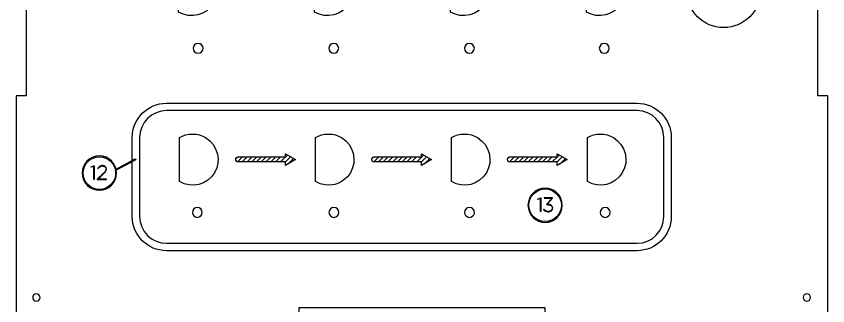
# Model space of a CAD drawing. Extents: x 23 to 691, y -846 to -23.
# Drawn here: x 25.8 to 355.9, y -360.5 to -242.8 of the extents above; entities that cross this region are included whole.
import ezdxf

# ---------------------------------------------------------------- set-up
doc = ezdxf.new("R2010")
doc.units = 0
doc.header["$MEASUREMENT"] = 0
for name, color, linetype in [('CUT', 7, 'CONTINUOUS'), ('ENGRAVE', 7, 'CONTINUOUS'), ('PART_NUMBER', 7, 'CONTINUOUS')]:
    doc.layers.add(name, color=color, linetype=linetype)

# ---------------------------------------------------------------- blocks, each defined once
blk = doc.blocks.new('BLOCK_4')
at = {"layer": 'CUT', "color": 5}
for points in [[(35.46, -93.85), (35.46, -94.68), (34.79, -95.35), (33.96, -95.35), (33.13, -95.35), (32.46, -94.68), (32.46, -93.85), (32.46, -93.02), (33.13, -92.35), (33.96, -92.35), (34.79, -92.35), (35.46, -93.02), (35.46, -93.85)], [(348.87, -93.85), (348.87, -94.68), (348.19, -95.35), (347.37, -95.35), (346.54, -95.35), (345.87, -94.68), (345.87, -93.85), (345.87, -93.02), (346.54, -92.35), (347.37, -92.35), (348.19, -92.35), (348.87, -93.02), (348.87, -93.85)], [(35.46, -357.09), (35.46, -357.92), (34.79, -358.59), (33.96, -358.59), (33.13, -358.59), (32.46, -357.92), (32.46, -357.09), (32.46, -356.27), (33.13, -355.59), (33.96, -355.59), (34.79, -355.59), (35.46, -356.27), (35.46, -357.09)], [(348.87, -357.09), (348.87, -357.92), (348.19, -358.59), (347.37, -358.59), (346.54, -358.59), (345.87, -357.92), (345.87, -357.09), (345.87, -356.27), (346.54, -355.59), (347.37, -355.59), (348.19, -355.59), (348.87, -356.27), (348.87, -357.09)]]:
    blk.add_open_spline(points, degree=3, knots=[0, 0, 0, 0, 1, 1, 1, 2, 2, 2, 3, 3, 3, 4, 4, 4, 4], dxfattribs=at)
blk = doc.blocks.new('BLOCK_3')
at = {"layer": 'CUT', "color": 5}
blk.add_lwpolyline([(355.9, -175.13), (355.9, -85.08), (240.83, -85.08), (240.83, -89.08), (140.83, -89.08), (140.83, -85.08), (25.77, -85.08), (25.77, -175.13), (29.77, -175.13), (29.77, -275.13), (25.77, -275.13), (25.77, -365.18), (140.83, -365.18), (140.83, -361.18), (240.83, -361.18), (240.83, -365.18), (355.9, -365.18), (355.9, -275.13), (351.9, -275.13), (351.9, -175.13), (355.9, -175.13)], dxfattribs=at)
for points in [[(91.8, -131.12), (96.73, -134.05), (103.09, -132.44), (106.03, -127.51), (108.96, -122.59), (107.34, -116.22), (102.42, -113.29), (99.48, -111.34), (94.74, -111.34), (91.8, -113.29), (91.8, -113.29), (91.8, -131.12), (91.8, -131.12)], [(147.1, -131.12), (152.02, -134.05), (158.39, -132.44), (161.32, -127.51), (164.26, -122.59), (162.64, -116.22), (157.72, -113.29), (154.78, -111.34), (150.04, -111.34), (147.1, -113.29), (147.1, -113.29), (147.1, -131.12), (147.1, -131.12)], [(202.4, -131.12), (207.32, -134.05), (213.69, -132.44), (216.62, -127.51), (219.56, -122.59), (217.94, -116.22), (213.02, -113.29), (210.08, -111.34), (205.34, -111.34), (202.4, -113.29), (202.4, -113.29), (202.4, -131.12), (202.4, -131.12)], [(257.7, -131.12), (262.62, -134.05), (268.99, -132.44), (271.92, -127.51), (274.86, -122.59), (273.24, -116.22), (268.32, -113.29), (265.38, -111.34), (260.64, -111.34), (257.7, -113.29), (257.7, -113.29), (257.7, -131.12), (257.7, -131.12)], [(101.77, -145.83), (101.77, -146.94), (100.87, -147.83), (99.76, -147.83), (98.66, -147.83), (97.77, -146.94), (97.77, -145.83), (97.77, -144.73), (98.66, -143.83), (99.76, -143.83), (100.87, -143.83), (101.77, -144.73), (101.77, -145.83)], [(156.94, -145.83), (156.94, -146.94), (156.05, -147.83), (154.94, -147.83), (153.84, -147.83), (152.94, -146.94), (152.94, -145.83), (152.94, -144.73), (153.84, -143.83), (154.94, -143.83), (156.05, -143.83), (156.94, -144.73), (156.94, -145.83)], [(212.13, -145.83), (212.13, -146.94), (211.23, -147.83), (210.12, -147.83), (209.02, -147.83), (208.12, -146.94), (208.12, -145.83), (208.12, -144.73), (209.02, -143.83), (210.12, -143.83), (211.23, -143.83), (212.13, -144.73), (212.13, -145.83)], [(266.95, -145.83), (266.95, -146.94), (266.06, -147.83), (264.95, -147.83), (263.85, -147.83), (262.95, -146.94), (262.95, -145.83), (262.95, -144.73), (263.85, -143.83), (264.95, -143.83), (266.06, -143.83), (266.95, -144.73), (266.95, -145.83)], [(107.14, -168.31), (102.21, -165.38), (95.85, -167), (92.91, -171.92), (89.98, -176.84), (91.59, -183.21), (96.52, -186.14), (99.46, -188.09), (104.2, -188.09), (107.14, -186.14), (107.14, -186.14), (107.14, -168.31), (107.14, -168.31)], [(162.43, -168.31), (157.51, -165.38), (151.14, -167), (148.21, -171.92), (145.28, -176.84), (146.89, -183.21), (151.82, -186.14), (154.76, -188.09), (159.49, -188.09), (162.44, -186.14), (162.44, -186.14), (162.43, -168.31), (162.43, -168.31)], [(217.73, -168.31), (212.81, -165.38), (206.44, -167), (203.51, -171.92), (200.58, -176.84), (202.19, -183.21), (207.12, -186.14), (210.06, -188.09), (214.79, -188.09), (217.73, -186.14), (217.73, -186.14), (217.73, -168.31), (217.73, -168.31)], [(273.03, -168.31), (268.11, -165.38), (261.74, -167), (258.81, -171.92), (255.88, -176.84), (257.49, -183.21), (262.42, -186.14), (265.36, -188.09), (270.09, -188.09), (273.03, -186.14), (273.03, -186.14), (273.03, -168.31), (273.03, -168.31)], [(101.77, -200.85), (101.77, -201.96), (100.87, -202.85), (99.76, -202.85), (98.66, -202.85), (97.77, -201.96), (97.77, -200.85), (97.77, -199.75), (98.66, -198.85), (99.76, -198.85), (100.87, -198.85), (101.77, -199.75), (101.77, -200.85)], [(156.94, -200.85), (156.94, -201.96), (156.05, -202.85), (154.94, -202.85), (153.84, -202.85), (152.94, -201.96), (152.94, -200.85), (152.94, -199.75), (153.84, -198.85), (154.94, -198.85), (156.05, -198.85), (156.94, -199.75), (156.94, -200.85)], [(212.13, -200.85), (212.13, -201.96), (211.23, -202.85), (210.12, -202.85), (209.02, -202.85), (208.12, -201.96), (208.12, -200.85), (208.12, -199.75), (209.02, -198.85), (210.12, -198.85), (211.23, -198.85), (212.13, -199.75), (212.13, -200.85)], [(266.95, -200.85), (266.95, -201.96), (266.06, -202.85), (264.95, -202.85), (263.85, -202.85), (262.95, -201.96), (262.95, -200.85), (262.95, -199.75), (263.85, -198.85), (264.95, -198.85), (266.06, -198.85), (266.95, -199.75), (266.95, -200.85)], [(91.8, -241.16), (96.73, -244.09), (103.09, -242.48), (106.03, -237.56), (108.96, -232.63), (107.34, -226.27), (102.42, -223.33), (99.48, -221.38), (94.74, -221.38), (91.8, -223.33), (91.8, -223.33), (91.8, -241.16), (91.8, -241.16)], [(147.1, -241.16), (152.02, -244.09), (158.39, -242.48), (161.32, -237.56), (164.26, -232.63), (162.64, -226.27), (157.72, -223.33), (154.78, -221.38), (150.04, -221.38), (147.1, -223.33), (147.1, -223.33), (147.1, -241.16), (147.1, -241.16)], [(202.4, -241.16), (207.32, -244.09), (213.69, -242.48), (216.62, -237.56), (219.56, -232.63), (217.94, -226.27), (213.02, -223.33), (210.08, -221.38), (205.34, -221.38), (202.4, -223.33), (202.4, -223.33), (202.4, -241.16), (202.4, -241.16)], [(257.7, -241.16), (262.62, -244.09), (268.99, -242.48), (271.92, -237.56), (274.86, -232.63), (273.24, -226.27), (268.32, -223.33), (265.38, -221.38), (260.64, -221.38), (257.7, -223.33), (257.7, -223.33), (257.7, -241.16), (257.7, -241.16)], [(101.77, -255.87), (101.77, -256.98), (100.87, -257.87), (99.76, -257.87), (98.66, -257.87), (97.77, -256.98), (97.77, -255.87), (97.77, -254.77), (98.66, -253.87), (99.76, -253.87), (100.87, -253.87), (101.77, -254.77), (101.77, -255.87)], [(156.94, -255.87), (156.94, -256.98), (156.05, -257.87), (154.94, -257.87), (153.84, -257.87), (152.94, -256.98), (152.94, -255.87), (152.94, -254.77), (153.84, -253.87), (154.94, -253.87), (156.05, -253.87), (156.94, -254.77), (156.94, -255.87)], [(212.13, -255.87), (212.13, -256.98), (211.23, -257.87), (210.12, -257.87), (209.02, -257.87), (208.12, -256.98), (208.12, -255.87), (208.12, -254.77), (209.02, -253.87), (210.12, -253.87), (211.23, -253.87), (212.13, -254.77), (212.13, -255.87)], [(266.95, -255.87), (266.95, -256.98), (266.06, -257.87), (264.95, -257.87), (263.85, -257.87), (262.95, -256.98), (262.95, -255.87), (262.95, -254.77), (263.85, -253.87), (264.95, -253.87), (266.06, -253.87), (266.95, -254.77), (266.95, -255.87)]]:
    blk.add_open_spline(points, degree=3, knots=[0, 0, 0, 0, 1, 1, 1, 2, 2, 2, 3, 3, 3, 4, 4, 4, 4], dxfattribs=at)
at = {"layer": 'CUT'}
blk.add_blockref('BLOCK_4', (0, 0), dxfattribs=at)
blk = doc.blocks.new('BLOCK_5')
at = {"layer": 'CUT', "color": 5}
blk.add_open_spline([(328.52, -232.46), (328.52, -224.18), (321.8, -217.46), (313.52, -217.46), (305.23, -217.46), (298.51, -224.18), (298.51, -232.46), (298.51, -240.75), (305.23, -247.47), (313.52, -247.47), (321.8, -247.47), (328.52, -240.75), (328.52, -232.46), (328.52, -232.46), (328.52, -232.46), (328.52, -232.46)], degree=3, knots=[0, 0, 0, 0, 1, 1, 1, 2, 2, 2, 3, 3, 3, 4, 4, 4, 5, 5, 5, 5], dxfattribs=at)
blk = doc.blocks.new('BLOCK_2')
at = {"layer": 'CUT', "color": 5}
for points, knots in [([(278.33, -278.19), (278.33, -278.19), (265.5, -278.19), (265.5, -278.19), (265.5, -278.19), (262.5, -278.19), (262.5, -278.19), (262.5, -278.19), (86.86, -278.19), (86.86, -278.19), (79.21, -278.19), (72.98, -284.42), (72.98, -292.07), (72.98, -292.07), (72.98, -324.21), (72.98, -324.21), (72.98, -331.86), (79.21, -338.09), (86.86, -338.09), (86.86, -338.09), (262.5, -338.09), (262.5, -338.09), (262.5, -338.09), (267.34, -338.09), (267.34, -338.09), (267.34, -338.09), (278.33, -338.09), (278.33, -338.09), (285.98, -338.09), (292.21, -331.86), (292.21, -324.21), (292.21, -324.21), (292.21, -292.07), (292.21, -292.07), (292.21, -284.42), (285.98, -278.19), (278.33, -278.19)], [0, 0, 0, 0, 1, 1, 1, 2, 2, 2, 3, 3, 3, 4, 4, 4, 5, 5, 5, 6, 6, 6, 7, 7, 7, 8, 8, 8, 9, 9, 9, 10, 10, 10, 11, 11, 11, 12, 12, 12, 12]), ([(86.86, -335.09), (80.86, -335.09), (75.98, -330.21), (75.98, -324.21), (75.98, -324.21), (75.98, -292.07), (75.98, -292.07), (75.98, -286.07), (80.86, -281.19), (86.86, -281.19), (86.86, -281.19), (278.33, -281.19), (278.33, -281.19), (284.33, -281.19), (289.21, -286.07), (289.21, -292.07), (289.21, -292.07), (289.21, -324.21), (289.21, -324.21), (289.21, -330.21), (284.33, -335.09), (278.33, -335.09), (278.33, -335.09), (86.86, -335.09), (86.86, -335.09)], [0, 0, 0, 0, 1, 1, 1, 2, 2, 2, 3, 3, 3, 4, 4, 4, 5, 5, 5, 6, 6, 6, 7, 7, 7, 8, 8, 8, 8]), ([(92.2, -310), (97.12, -312.93), (103.48, -311.31), (106.42, -306.39), (109.35, -301.47), (107.74, -295.1), (102.81, -292.17), (99.87, -290.22), (95.14, -290.22), (92.19, -292.17), (92.19, -292.17), (92.2, -310), (92.2, -310)], [0, 0, 0, 0, 1, 1, 1, 2, 2, 2, 3, 3, 3, 4, 4, 4, 4]), ([(147.49, -310), (152.42, -312.93), (158.78, -311.31), (161.72, -306.39), (164.65, -301.47), (163.03, -295.1), (158.11, -292.17), (155.17, -290.22), (150.43, -290.22), (147.49, -292.17), (147.49, -292.17), (147.49, -310), (147.49, -310)], [0, 0, 0, 0, 1, 1, 1, 2, 2, 2, 3, 3, 3, 4, 4, 4, 4]), ([(202.8, -310), (207.72, -312.93), (214.08, -311.31), (217.02, -306.39), (219.95, -301.47), (218.34, -295.1), (213.41, -292.17), (210.47, -290.22), (205.74, -290.22), (202.79, -292.17), (202.79, -292.17), (202.8, -310), (202.8, -310)], [0, 0, 0, 0, 1, 1, 1, 2, 2, 2, 3, 3, 3, 4, 4, 4, 4]), ([(258.09, -310), (263.02, -312.93), (269.38, -311.31), (272.32, -306.39), (275.25, -301.47), (273.63, -295.1), (268.71, -292.17), (265.77, -290.22), (261.03, -290.22), (258.09, -292.17), (258.09, -292.17), (258.09, -310), (258.09, -310)], [0, 0, 0, 0, 1, 1, 1, 2, 2, 2, 3, 3, 3, 4, 4, 4, 4]), ([(101.45, -322.55), (101.45, -323.66), (100.56, -324.55), (99.45, -324.55), (98.35, -324.55), (97.45, -323.66), (97.45, -322.55), (97.45, -321.45), (98.35, -320.55), (99.45, -320.55), (100.56, -320.55), (101.45, -321.45), (101.45, -322.55)], [0, 0, 0, 0, 1, 1, 1, 2, 2, 2, 3, 3, 3, 4, 4, 4, 4]), ([(156.98, -322.55), (156.98, -323.66), (156.09, -324.55), (154.98, -324.55), (153.88, -324.55), (152.98, -323.66), (152.98, -322.55), (152.98, -321.45), (153.88, -320.55), (154.98, -320.55), (156.09, -320.55), (156.98, -321.45), (156.98, -322.55)], [0, 0, 0, 0, 1, 1, 1, 2, 2, 2, 3, 3, 3, 4, 4, 4, 4]), ([(212.16, -322.55), (212.16, -323.66), (211.27, -324.55), (210.16, -324.55), (209.06, -324.55), (208.16, -323.66), (208.16, -322.55), (208.16, -321.45), (209.06, -320.55), (210.16, -320.55), (211.27, -320.55), (212.16, -321.45), (212.16, -322.55)], [0, 0, 0, 0, 1, 1, 1, 2, 2, 2, 3, 3, 3, 4, 4, 4, 4]), ([(267.34, -322.55), (267.34, -323.66), (266.45, -324.55), (265.34, -324.55), (264.24, -324.55), (263.34, -323.66), (263.34, -322.55), (263.34, -321.45), (264.24, -320.55), (265.34, -320.55), (266.45, -320.55), (267.34, -321.45), (267.34, -322.55)], [0, 0, 0, 0, 1, 1, 1, 2, 2, 2, 3, 3, 3, 4, 4, 4, 4])]:
    blk.add_open_spline(points, degree=3, knots=knots, dxfattribs=at)
at = {"layer": 'CUT'}
for name in ['BLOCK_3', 'BLOCK_5']:
    blk.add_blockref(name, (0, 0), dxfattribs=at)
blk = doc.blocks.new('BLOCK_107')
at = {"layer": 'PART_NUMBER'}
h = blk.add_hatch(color=7, dxfattribs=at)
h.dxf.hatch_style = 2
h.paths.add_polyline_path([(239, -316.8), (237.96, -317.27), (237.89, -317.12), (239.02, -316.61), (239.17, -316.61), (239.17, -322.2), (239, -322.2)])
h = blk.add_hatch(color=7, dxfattribs=at)
h.dxf.hatch_style = 2
edge = h.paths.add_edge_path()
edge.add_spline(control_points=[(242.2, -322.3), (241.76, -322.3), (241.38, -322.2), (241.04, -322.02), (240.71, -321.83), (240.43, -321.6), (240.21, -321.3), (240.21, -321.3), (240.35, -321.19), (240.35, -321.19), (240.55, -321.47), (240.81, -321.69), (241.13, -321.87), (241.44, -322.05), (241.8, -322.14), (242.21, -322.14), (242.43, -322.14), (242.64, -322.1), (242.83, -322.03), (243.03, -321.97), (243.2, -321.87), (243.34, -321.75), (243.49, -321.63), (243.61, -321.49), (243.69, -321.32), (243.78, -321.16), (243.82, -320.97), (243.82, -320.77), (243.82, -320.77), (243.82, -320.76), (243.82, -320.76), (243.82, -320.51), (243.77, -320.3), (243.67, -320.13), (243.57, -319.95), (243.43, -319.81), (243.25, -319.7), (243.07, -319.59), (242.85, -319.51), (242.6, -319.45), (242.35, -319.4), (242.07, -319.38), (241.76, -319.38), (241.76, -319.38), (241.57, -319.38), (241.57, -319.38), (241.57, -319.38), (241.51, -319.26), (241.51, -319.26), (241.51, -319.26), (243.67, -316.8), (243.67, -316.8), (243.67, -316.8), (240.51, -316.8), (240.51, -316.8), (240.51, -316.8), (240.51, -316.64), (240.51, -316.64), (240.51, -316.64), (243.9, -316.64), (243.9, -316.64), (243.9, -316.64), (243.9, -316.77), (243.9, -316.77), (243.9, -316.77), (241.76, -319.22), (241.76, -319.22), (242.1, -319.22), (242.41, -319.25), (242.69, -319.31), (242.96, -319.38), (243.2, -319.47), (243.4, -319.59), (243.59, -319.72), (243.74, -319.88), (243.84, -320.07), (243.95, -320.26), (244, -320.49), (244, -320.75), (244, -320.75), (244, -320.76), (244, -320.76), (244, -320.99), (243.95, -321.19), (243.86, -321.38), (243.76, -321.57), (243.63, -321.73), (243.47, -321.86), (243.3, -322), (243.11, -322.1), (242.89, -322.18), (242.67, -322.26), (242.44, -322.3), (242.2, -322.3)], knot_values=[0, 0, 0, 0, 1, 1, 1, 2, 2, 2, 3, 3, 3, 4, 4, 4, 5, 5, 5, 6, 6, 6, 7, 7, 7, 8, 8, 8, 9, 9, 9, 10, 10, 10, 11, 11, 11, 12, 12, 12, 13, 13, 13, 14, 14, 14, 15, 15, 15, 16, 16, 16, 17, 17, 17, 18, 18, 18, 19, 19, 19, 20, 20, 20, 21, 21, 21, 22, 22, 22, 23, 23, 23, 24, 24, 24, 25, 25, 25, 26, 26, 26, 27, 27, 27, 28, 28, 28, 29, 29, 29, 30, 30, 30, 31, 31, 31, 31], degree=3, periodic=1)
blk.add_lwpolyline([(239, -316.8), (237.96, -317.27), (237.89, -317.12), (239.02, -316.61), (239.17, -316.61), (239.17, -322.2), (239, -322.2), (239, -316.8)], dxfattribs=at)
blk.add_open_spline([(242.2, -322.3), (241.76, -322.3), (241.38, -322.2), (241.04, -322.02), (240.71, -321.83), (240.43, -321.6), (240.21, -321.3), (240.21, -321.3), (240.35, -321.19), (240.35, -321.19), (240.55, -321.47), (240.81, -321.69), (241.13, -321.87), (241.44, -322.05), (241.8, -322.14), (242.21, -322.14), (242.43, -322.14), (242.64, -322.1), (242.83, -322.03), (243.03, -321.97), (243.2, -321.87), (243.34, -321.75), (243.49, -321.63), (243.61, -321.49), (243.69, -321.32), (243.78, -321.16), (243.82, -320.97), (243.82, -320.77), (243.82, -320.77), (243.82, -320.76), (243.82, -320.76), (243.82, -320.51), (243.77, -320.3), (243.67, -320.13), (243.57, -319.95), (243.43, -319.81), (243.25, -319.7), (243.07, -319.59), (242.85, -319.51), (242.6, -319.45), (242.35, -319.4), (242.07, -319.38), (241.76, -319.38), (241.76, -319.38), (241.57, -319.38), (241.57, -319.38), (241.57, -319.38), (241.51, -319.26), (241.51, -319.26), (241.51, -319.26), (243.67, -316.8), (243.67, -316.8), (243.67, -316.8), (240.51, -316.8), (240.51, -316.8), (240.51, -316.8), (240.51, -316.64), (240.51, -316.64), (240.51, -316.64), (243.9, -316.64), (243.9, -316.64), (243.9, -316.64), (243.9, -316.77), (243.9, -316.77), (243.9, -316.77), (241.76, -319.22), (241.76, -319.22), (242.1, -319.22), (242.41, -319.25), (242.69, -319.31), (242.96, -319.38), (243.2, -319.47), (243.4, -319.59), (243.59, -319.72), (243.74, -319.88), (243.84, -320.07), (243.95, -320.26), (244, -320.49), (244, -320.75), (244, -320.75), (244, -320.76), (244, -320.76), (244, -320.99), (243.95, -321.19), (243.86, -321.38), (243.76, -321.57), (243.63, -321.73), (243.47, -321.86), (243.3, -322), (243.11, -322.1), (242.89, -322.18), (242.67, -322.26), (242.44, -322.3), (242.2, -322.3)], degree=3, knots=[0, 0, 0, 0, 1, 1, 1, 2, 2, 2, 3, 3, 3, 4, 4, 4, 5, 5, 5, 6, 6, 6, 7, 7, 7, 8, 8, 8, 9, 9, 9, 10, 10, 10, 11, 11, 11, 12, 12, 12, 13, 13, 13, 14, 14, 14, 15, 15, 15, 16, 16, 16, 17, 17, 17, 18, 18, 18, 19, 19, 19, 20, 20, 20, 21, 21, 21, 22, 22, 22, 23, 23, 23, 24, 24, 24, 25, 25, 25, 26, 26, 26, 27, 27, 27, 28, 28, 28, 29, 29, 29, 30, 30, 30, 31, 31, 31, 31], dxfattribs=at)
blk = doc.blocks.new('BLOCK_108')
at = {"layer": 'PART_NUMBER'}
h = blk.add_hatch(color=253, dxfattribs=at)
h.dxf.hatch_style = 2
edge = h.paths.add_edge_path()
edge.add_spline(control_points=[(240.92, -326.6), (237.08, -326.6), (233.95, -323.47), (233.95, -319.62), (233.95, -315.77), (237.08, -312.64), (240.92, -312.64), (244.77, -312.64), (247.9, -315.77), (247.9, -319.62), (247.9, -323.47), (244.77, -326.6), (240.92, -326.6)], knot_values=[0, 0, 0, 0, 1, 1, 1, 2, 2, 2, 3, 3, 3, 4, 4, 4, 4], degree=3, periodic=1)
edge = h.paths.add_edge_path()
edge.add_spline(control_points=[(240.92, -312.99), (237.27, -312.99), (234.3, -315.97), (234.3, -319.62), (234.3, -323.28), (237.27, -326.25), (240.92, -326.25), (244.58, -326.25), (247.55, -323.28), (247.55, -319.62), (247.55, -315.97), (244.58, -312.99), (240.92, -312.99)], knot_values=[0, 0, 0, 0, 1, 1, 1, 2, 2, 2, 3, 3, 3, 4, 4, 4, 4], degree=3, periodic=1)
for points in [[(240.92, -326.6), (237.08, -326.6), (233.95, -323.47), (233.95, -319.62), (233.95, -315.77), (237.08, -312.64), (240.92, -312.64), (244.77, -312.64), (247.9, -315.77), (247.9, -319.62), (247.9, -323.47), (244.77, -326.6), (240.92, -326.6)], [(240.92, -312.99), (237.27, -312.99), (234.3, -315.97), (234.3, -319.62), (234.3, -323.28), (237.27, -326.25), (240.92, -326.25), (244.58, -326.25), (247.55, -323.28), (247.55, -319.62), (247.55, -315.97), (244.58, -312.99), (240.92, -312.99)]]:
    blk.add_open_spline(points, degree=3, knots=[0, 0, 0, 0, 1, 1, 1, 2, 2, 2, 3, 3, 3, 4, 4, 4, 4], dxfattribs=at)
blk = doc.blocks.new('BLOCK_106')
at = {"layer": 'PART_NUMBER'}
for name in ['BLOCK_108', 'BLOCK_107']:
    blk.add_blockref(name, (0, 0), dxfattribs=at)
blk = doc.blocks.new('BLOCK_110')
at = {"layer": 'PART_NUMBER'}
h = blk.add_hatch(color=7, dxfattribs=at)
h.dxf.hatch_style = 2
h.paths.add_polyline_path([(57.32, -303.75), (56.28, -304.22), (56.21, -304.07), (57.34, -303.55), (57.49, -303.55), (57.49, -309.15), (57.32, -309.15)])
h = blk.add_hatch(color=7, dxfattribs=at)
h.dxf.hatch_style = 2
edge = h.paths.add_edge_path()
edge.add_spline(control_points=[(58.76, -309.05), (58.76, -309.05), (61.28, -306.61), (61.28, -306.61), (61.49, -306.4), (61.66, -306.22), (61.8, -306.05), (61.93, -305.89), (62.03, -305.74), (62.1, -305.61), (62.17, -305.48), (62.21, -305.35), (62.24, -305.24), (62.26, -305.13), (62.27, -305.03), (62.27, -304.93), (62.27, -304.76), (62.24, -304.6), (62.16, -304.45), (62.09, -304.29), (61.99, -304.16), (61.86, -304.04), (61.73, -303.93), (61.58, -303.84), (61.4, -303.77), (61.22, -303.7), (61.02, -303.67), (60.8, -303.67), (60.4, -303.67), (60.05, -303.78), (59.76, -303.99), (59.48, -304.2), (59.25, -304.47), (59.07, -304.79), (59.07, -304.79), (58.92, -304.7), (58.92, -304.7), (59.11, -304.36), (59.36, -304.08), (59.67, -303.85), (59.98, -303.63), (60.36, -303.51), (60.81, -303.51), (61.05, -303.51), (61.28, -303.55), (61.48, -303.62), (61.68, -303.7), (61.85, -303.8), (61.99, -303.93), (62.14, -304.05), (62.25, -304.2), (62.33, -304.37), (62.41, -304.54), (62.45, -304.72), (62.45, -304.91), (62.45, -304.91), (62.45, -304.93), (62.45, -304.93), (62.45, -305.05), (62.43, -305.17), (62.41, -305.29), (62.39, -305.41), (62.34, -305.54), (62.26, -305.68), (62.18, -305.82), (62.07, -305.97), (61.93, -306.14), (61.79, -306.32), (61.61, -306.51), (61.38, -306.74), (61.38, -306.74), (59.05, -308.99), (59.05, -308.99), (59.05, -308.99), (62.53, -308.99), (62.53, -308.99), (62.53, -308.99), (62.53, -309.15), (62.53, -309.15), (62.53, -309.15), (58.76, -309.15), (58.76, -309.15), (58.76, -309.15), (58.76, -309.05), (58.76, -309.05)], knot_values=[0, 0, 0, 0, 1, 1, 1, 2, 2, 2, 3, 3, 3, 4, 4, 4, 5, 5, 5, 6, 6, 6, 7, 7, 7, 8, 8, 8, 9, 9, 9, 10, 10, 10, 11, 11, 11, 12, 12, 12, 13, 13, 13, 14, 14, 14, 15, 15, 15, 16, 16, 16, 17, 17, 17, 18, 18, 18, 19, 19, 19, 20, 20, 20, 21, 21, 21, 22, 22, 22, 23, 23, 23, 24, 24, 24, 25, 25, 25, 26, 26, 26, 27, 27, 27, 28, 28, 28, 28], degree=3, periodic=1)
blk.add_lwpolyline([(57.32, -303.75), (56.28, -304.22), (56.21, -304.07), (57.34, -303.55), (57.49, -303.55), (57.49, -309.15), (57.32, -309.15), (57.32, -303.75)], dxfattribs=at)
blk.add_open_spline([(58.76, -309.05), (58.76, -309.05), (61.28, -306.61), (61.28, -306.61), (61.49, -306.4), (61.66, -306.22), (61.8, -306.05), (61.93, -305.89), (62.03, -305.74), (62.1, -305.61), (62.17, -305.48), (62.21, -305.35), (62.24, -305.24), (62.26, -305.13), (62.27, -305.03), (62.27, -304.93), (62.27, -304.76), (62.24, -304.6), (62.16, -304.45), (62.09, -304.29), (61.99, -304.16), (61.86, -304.04), (61.73, -303.93), (61.58, -303.84), (61.4, -303.77), (61.22, -303.7), (61.02, -303.67), (60.8, -303.67), (60.4, -303.67), (60.05, -303.78), (59.76, -303.99), (59.48, -304.2), (59.25, -304.47), (59.07, -304.79), (59.07, -304.79), (58.92, -304.7), (58.92, -304.7), (59.11, -304.36), (59.36, -304.08), (59.67, -303.85), (59.98, -303.63), (60.36, -303.51), (60.81, -303.51), (61.05, -303.51), (61.28, -303.55), (61.48, -303.62), (61.68, -303.7), (61.85, -303.8), (61.99, -303.93), (62.14, -304.05), (62.25, -304.2), (62.33, -304.37), (62.41, -304.54), (62.45, -304.72), (62.45, -304.91), (62.45, -304.91), (62.45, -304.93), (62.45, -304.93), (62.45, -305.05), (62.43, -305.17), (62.41, -305.29), (62.39, -305.41), (62.34, -305.54), (62.26, -305.68), (62.18, -305.82), (62.07, -305.97), (61.93, -306.14), (61.79, -306.32), (61.61, -306.51), (61.38, -306.74), (61.38, -306.74), (59.05, -308.99), (59.05, -308.99), (59.05, -308.99), (62.53, -308.99), (62.53, -308.99), (62.53, -308.99), (62.53, -309.15), (62.53, -309.15), (62.53, -309.15), (58.76, -309.15), (58.76, -309.15), (58.76, -309.15), (58.76, -309.05), (58.76, -309.05)], degree=3, knots=[0, 0, 0, 0, 1, 1, 1, 2, 2, 2, 3, 3, 3, 4, 4, 4, 5, 5, 5, 6, 6, 6, 7, 7, 7, 8, 8, 8, 9, 9, 9, 10, 10, 10, 11, 11, 11, 12, 12, 12, 13, 13, 13, 14, 14, 14, 15, 15, 15, 16, 16, 16, 17, 17, 17, 18, 18, 18, 19, 19, 19, 20, 20, 20, 21, 21, 21, 22, 22, 22, 23, 23, 23, 24, 24, 24, 25, 25, 25, 26, 26, 26, 27, 27, 27, 28, 28, 28, 28], dxfattribs=at)
blk = doc.blocks.new('BLOCK_111')
at = {"layer": 'PART_NUMBER'}
h = blk.add_hatch(color=253, dxfattribs=at)
h.dxf.hatch_style = 2
edge = h.paths.add_edge_path()
edge.add_spline(control_points=[(59.6, -313.55), (55.75, -313.55), (52.62, -310.42), (52.62, -306.57), (52.62, -302.72), (55.75, -299.59), (59.6, -299.59), (63.45, -299.59), (66.58, -302.72), (66.58, -306.57), (66.58, -310.42), (63.45, -313.55), (59.6, -313.55)], knot_values=[0, 0, 0, 0, 1, 1, 1, 2, 2, 2, 3, 3, 3, 4, 4, 4, 4], degree=3, periodic=1)
edge = h.paths.add_edge_path()
edge.add_spline(control_points=[(59.6, -299.94), (55.94, -299.94), (52.97, -302.91), (52.97, -306.57), (52.97, -310.22), (55.94, -313.2), (59.6, -313.2), (63.25, -313.2), (66.22, -310.22), (66.22, -306.57), (66.22, -302.91), (63.25, -299.94), (59.6, -299.94)], knot_values=[0, 0, 0, 0, 1, 1, 1, 2, 2, 2, 3, 3, 3, 4, 4, 4, 4], degree=3, periodic=1)
for points in [[(59.6, -313.55), (55.75, -313.55), (52.62, -310.42), (52.62, -306.57), (52.62, -302.72), (55.75, -299.59), (59.6, -299.59), (63.45, -299.59), (66.58, -302.72), (66.58, -306.57), (66.58, -310.42), (63.45, -313.55), (59.6, -313.55)], [(59.6, -299.94), (55.94, -299.94), (52.97, -302.91), (52.97, -306.57), (52.97, -310.22), (55.94, -313.2), (59.6, -313.2), (63.25, -313.2), (66.22, -310.22), (66.22, -306.57), (66.22, -302.91), (63.25, -299.94), (59.6, -299.94)]]:
    blk.add_open_spline(points, degree=3, knots=[0, 0, 0, 0, 1, 1, 1, 2, 2, 2, 3, 3, 3, 4, 4, 4, 4], dxfattribs=at)
blk = doc.blocks.new('BLOCK_109')
at = {"layer": 'PART_NUMBER'}
for name in ['BLOCK_111', 'BLOCK_110']:
    blk.add_blockref(name, (0, 0), dxfattribs=at)
blk = doc.blocks.new('BLOCK_112')
at = {"layer": 'PART_NUMBER'}
h = blk.add_hatch(color=253, dxfattribs=at)
h.dxf.hatch_style = 2
h.paths.add_polyline_path([(66.36, -305.41), (66.19, -305.1), (74.2, -300.82), (74.36, -301.13)])
blk.add_lwpolyline([(66.36, -305.41), (66.19, -305.1), (74.2, -300.82), (74.36, -301.13), (66.36, -305.41)], dxfattribs=at)
blk = doc.blocks.new('BLOCK_167')
at = {"layer": 'ENGRAVE', "color": 6}
for points in [[(119.63, -300.15), (117.7, -300.15), (115.94, -301.92), (117.87, -301.92)], [(121.56, -300.15), (119.63, -300.15), (117.87, -301.92), (119.8, -301.92)], [(121.56, -300.15), (119.8, -301.92), (121.73, -301.92), (123.49, -300.15), (121.56, -300.15)], [(121.73, -301.92), (123.66, -301.92), (125.42, -300.15), (123.49, -300.15)], [(123.66, -301.92), (125.58, -301.92), (127.35, -300.15), (125.42, -300.15)], [(129.28, -300.15), (127.35, -300.15)], [(131.21, -300.15), (129.28, -300.15), (127.51, -301.92), (129.44, -301.92)], [(131.21, -300.15), (129.44, -301.92), (131.37, -301.92), (133.14, -300.15), (131.21, -300.15)], [(135.07, -300.15), (133.14, -300.15)], [(133.3, -301.92), (133.42, -301.92), (135.18, -300.15), (135.07, -300.15)], [(135.24, -300.15), (135.18, -300.15), (133.42, -301.92), (135.24, -301.92)], [(137.34, -299.93), (135.24, -302.02)], [(125.58, -301.92), (127.51, -301.92)], [(131.37, -301.92), (133.3, -301.92)]]:
    blk.add_lwpolyline(points, dxfattribs=at)
blk.add_open_spline([(117.7, -300.15), (117.7, -300.15), (115.82, -300.15), (115.82, -300.15), (115.8, -300.15), (115.78, -300.16), (115.76, -300.16), (115.76, -300.16), (114.95, -300.97), (114.95, -300.97), (114.95, -300.99), (114.94, -301.01), (114.94, -301.03), (114.94, -301.52), (115.34, -301.92), (115.82, -301.92), (115.82, -301.92), (115.94, -301.92), (115.94, -301.92)], degree=3, knots=[0, 0, 0, 0, 1, 1, 1, 2, 2, 2, 3, 3, 3, 4, 4, 4, 5, 5, 5, 6, 6, 6, 6], dxfattribs=at)
blk.add_open_spline([(115.76, -300.16), (115.33, -300.19), (114.98, -300.54), (114.95, -300.97)], degree=3, dxfattribs=at)
blk = doc.blocks.new('BLOCK_166')
at = {"layer": 'ENGRAVE', "color": 6}
for points in [[(135.24, -300.15), (135.24, -298.72), (139.34, -301.08), (135.24, -303.45), (135.24, -301.92)], [(135.24, -300.09), (136.12, -299.22)], [(136.44, -302.76), (138.61, -300.59)]]:
    blk.add_lwpolyline(points, dxfattribs=at)
at = {"layer": 'ENGRAVE'}
blk.add_blockref('BLOCK_167', (0, 0), dxfattribs=at)
blk = doc.blocks.new('BLOCK_169')
at = {"layer": 'ENGRAVE', "color": 6}
for points in [[(175.02, -300.15), (173.09, -300.15), (171.32, -301.92), (173.25, -301.92)], [(176.95, -300.15), (175.02, -300.15), (173.25, -301.92), (175.18, -301.92)], [(176.95, -300.15), (175.18, -301.92), (177.11, -301.92), (178.87, -300.15), (176.95, -300.15)], [(177.11, -301.92), (179.04, -301.92), (180.8, -300.15), (178.87, -300.15)], [(179.04, -301.92), (180.97, -301.92), (182.73, -300.15), (180.8, -300.15)], [(184.66, -300.15), (182.73, -300.15)], [(186.59, -300.15), (184.66, -300.15), (182.9, -301.92), (184.83, -301.92)], [(186.59, -300.15), (184.83, -301.92), (186.76, -301.92), (188.52, -300.15), (186.59, -300.15)], [(190.45, -300.15), (188.52, -300.15)], [(188.69, -301.92), (188.8, -301.92), (190.57, -300.15), (190.45, -300.15)], [(190.63, -300.15), (190.57, -300.15), (188.8, -301.92), (190.63, -301.92)], [(192.72, -299.93), (190.62, -302.02)], [(180.97, -301.92), (182.9, -301.92)], [(186.76, -301.92), (188.69, -301.92)]]:
    blk.add_lwpolyline(points, dxfattribs=at)
blk.add_open_spline([(173.09, -300.15), (173.09, -300.15), (171.21, -300.15), (171.21, -300.15), (171.19, -300.15), (171.17, -300.16), (171.15, -300.16), (171.15, -300.16), (170.33, -300.97), (170.33, -300.97), (170.33, -300.99), (170.33, -301.01), (170.33, -301.03), (170.33, -301.52), (170.72, -301.92), (171.21, -301.92), (171.21, -301.92), (171.32, -301.92), (171.32, -301.92)], degree=3, knots=[0, 0, 0, 0, 1, 1, 1, 2, 2, 2, 3, 3, 3, 4, 4, 4, 5, 5, 5, 6, 6, 6, 6], dxfattribs=at)
blk.add_open_spline([(171.15, -300.16), (170.71, -300.19), (170.36, -300.54), (170.33, -300.97)], degree=3, dxfattribs=at)
blk = doc.blocks.new('BLOCK_168')
at = {"layer": 'ENGRAVE', "color": 6}
for points in [[(190.62, -300.09), (191.5, -299.22)], [(190.63, -300.15), (190.63, -298.72), (194.73, -301.08), (190.63, -303.45), (190.63, -301.92)], [(191.83, -302.76), (193.99, -300.59)]]:
    blk.add_lwpolyline(points, dxfattribs=at)
at = {"layer": 'ENGRAVE'}
blk.add_blockref('BLOCK_169', (0, 0), dxfattribs=at)
blk = doc.blocks.new('BLOCK_171')
at = {"layer": 'ENGRAVE', "color": 6}
for points in [[(230.19, -300.15), (228.26, -300.15), (226.5, -301.92), (228.43, -301.92)], [(232.12, -300.15), (230.19, -300.15), (228.43, -301.92), (230.36, -301.92)], [(232.12, -300.15), (230.36, -301.92), (232.29, -301.92), (234.05, -300.15), (232.12, -300.15)], [(232.29, -301.92), (234.22, -301.92), (235.98, -300.15), (234.05, -300.15)], [(234.22, -301.92), (236.15, -301.92), (237.91, -300.15), (235.98, -300.15)], [(239.84, -300.15), (237.91, -300.15)], [(241.77, -300.15), (239.84, -300.15), (238.08, -301.92), (240.01, -301.92)], [(241.77, -300.15), (240.01, -301.92), (241.94, -301.92), (243.7, -300.15), (241.77, -300.15)], [(245.63, -300.15), (243.7, -300.15)], [(243.87, -301.92), (243.98, -301.92), (245.75, -300.15), (245.63, -300.15)], [(245.81, -300.15), (245.75, -300.15), (243.98, -301.92), (245.81, -301.92)], [(247.9, -299.93), (245.8, -302.02)], [(236.15, -301.92), (238.08, -301.92)], [(241.94, -301.92), (243.87, -301.92)]]:
    blk.add_lwpolyline(points, dxfattribs=at)
blk.add_open_spline([(228.26, -300.15), (228.26, -300.15), (226.39, -300.15), (226.39, -300.15), (226.37, -300.15), (226.35, -300.16), (226.33, -300.16), (226.33, -300.16), (225.51, -300.97), (225.51, -300.97), (225.51, -300.99), (225.51, -301.01), (225.51, -301.03), (225.51, -301.52), (225.9, -301.92), (226.39, -301.92), (226.39, -301.92), (226.5, -301.92), (226.5, -301.92)], degree=3, knots=[0, 0, 0, 0, 1, 1, 1, 2, 2, 2, 3, 3, 3, 4, 4, 4, 5, 5, 5, 6, 6, 6, 6], dxfattribs=at)
blk.add_open_spline([(226.33, -300.16), (225.89, -300.19), (225.54, -300.54), (225.51, -300.97)], degree=3, dxfattribs=at)
blk = doc.blocks.new('BLOCK_170')
at = {"layer": 'ENGRAVE', "color": 6}
for points in [[(245.8, -300.09), (246.68, -299.22)], [(245.81, -300.15), (245.81, -298.72), (249.91, -301.08), (245.81, -303.45), (245.81, -301.92)], [(247.01, -302.76), (249.17, -300.59)]]:
    blk.add_lwpolyline(points, dxfattribs=at)
at = {"layer": 'ENGRAVE'}
blk.add_blockref('BLOCK_171', (0, 0), dxfattribs=at)
blk = doc.blocks.new('BLOCK_143')
at = {"layer": 'ENGRAVE'}
for name in ['BLOCK_166', 'BLOCK_168', 'BLOCK_170']:
    blk.add_blockref(name, (0, 0), dxfattribs=at)

msp = doc.modelspace()

# ---------------------------------------------------------------- block references
at = {"layer": 'CUT'}
msp.add_blockref('BLOCK_2', (0, 0), dxfattribs=at)
at = {"layer": 'ENGRAVE'}
msp.add_blockref('BLOCK_143', (0, 0), dxfattribs=at)
at = {"layer": 'PART_NUMBER'}
for name in ['BLOCK_109', 'BLOCK_112', 'BLOCK_106']:
    msp.add_blockref(name, (0, 0), dxfattribs=at)

doc.saveas('drawing.dxf')
